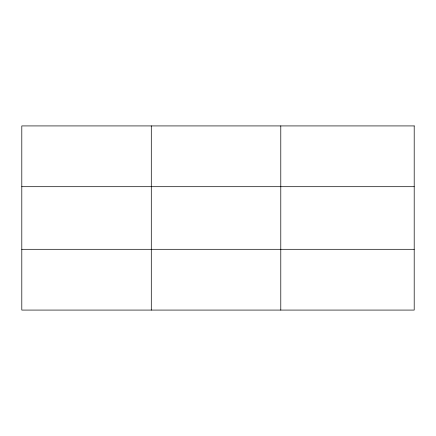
<?xml version="1.0" encoding="UTF-8"?>
<svg xmlns="http://www.w3.org/2000/svg" width="436" height="436" viewBox="0 0 436 436"><rect width="100%" height="100%" fill="white"/><g stroke="black" fill="none" stroke-linecap="round" stroke-linejoin="round"><path stroke-width="0.65" d="M151.292 125.922L151.292 310.078M280.784 125.922L280.784 310.078M21.8 186.695L414.2 186.695M21.8 249.305L414.2 249.305M414.2 125.922L414.2 310.078L21.8 310.078L21.8 125.922L414.2 125.922"/></g></svg>
